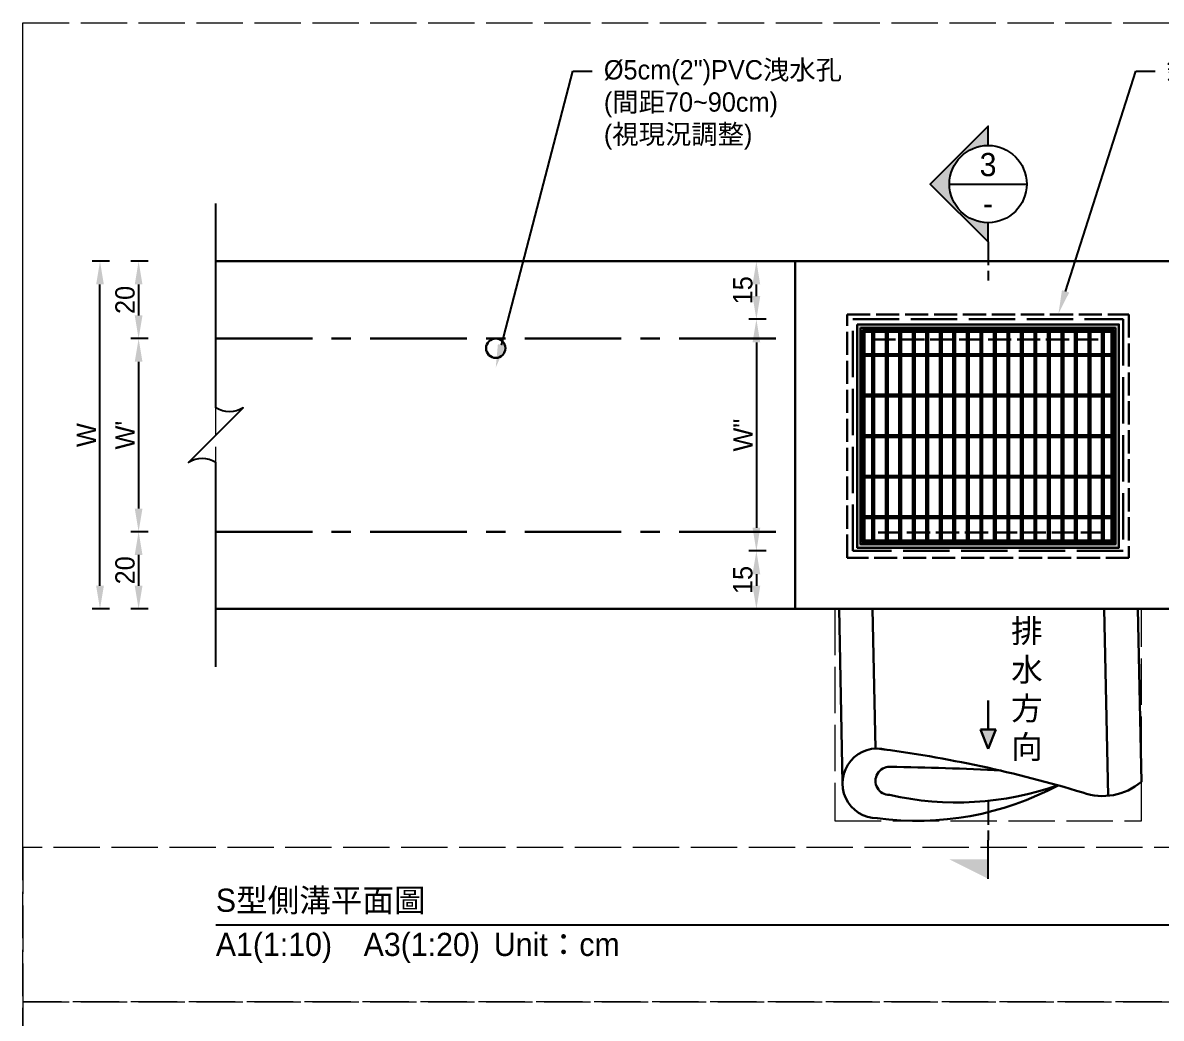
# Model space of a CAD drawing. Extents: x -6810 to 5075, y -2187 to 1200.
# Drawn here: x -2790 to -2495.2, y -914.7 to -657 of the extents above; entities that cross this region are included whole.
import ezdxf
from ezdxf import colors
from ezdxf.entities.mleader import LeaderData, LeaderLine
from ezdxf.math import Vec2, Vec3

# ---------------------------------------------------------------- set-up
doc = ezdxf.new("R2010")
doc.units = 0
doc.header["$MEASUREMENT"] = 0
doc.linetypes.add('ACAD_ISO02W100', pattern=[15, 12, -3])
doc.linetypes.add('CENTERX2', pattern=[4, 2.5, -0.5, 0.5, -0.5])
doc.layers.add('一、4.基本-隱藏', color=9, linetype='ACAD_ISO02W100', lineweight=20, plot=False)
doc.layers.add('三、1.文字-說明文字', color=2, linetype='Continuous')
doc.layers.add('三、3.文字-註解文字', color=2, linetype='Continuous')
for name, color, linetype, lineweight in [('二、2.繪圖-施作項目', 181, 'Continuous', 30), ('二、3.繪圖-排水流向', 170, 'Continuous', 30), ('二、6.繪圖-其他施作項目', 35, 'Continuous', 30)]:
    doc.layers.add(name, color=color, linetype=linetype, lineweight=lineweight)
doc.styles.add('次圖名(詳圖)', font='MS PGothic.ttf', dxfattribs={"height": 6})
doc.styles.add('註解文字(詳圖)', font='MS PGothic.ttf', dxfattribs={"height": 5})
doc.dimstyles.new('註解文字(詳圖)', dxfattribs={"dimtxt": 5, "dimasz": 6, "dimexe": 2, "dimexo": 5, "dimgap": 1, "dimtad": 2, "dimzin": 0, "dimdsep": 46, "dimtxsty": '註解文字(詳圖)', "dimcen": 0.1, "dimclrd": 144, "dimclre": 144, "dimclrt": 256, "dimadec": 0, "dimazin": 0, "dimtfac": 1, "dimtofl": 0, "dimtmove": 0, "dimatfit": 3, "dimfxlon": 1, "dimtolj": 1, "dimtzin": 0, "dimlwd": -1, "dimlwe": -1, "dimarcsym": 1})
pattern_1 = [(45, (-3860.3608, -555.3457), (-2.65165, 2.65165), []), (45, (-3859.477, -555.3457), (-2.65165, 2.65165), []), (45, (-3858.593, -555.3457), (-2.65165, 2.65165), []), (45, (-3857.709, -555.3457), (-2.65165, 2.65165), [])]

# ---------------------------------------------------------------- blocks, each defined once
blk = doc.blocks.new('*D320')
at = {"layer": 'Defpoints', "color": 0, "transparency": 16777216}
for p in [(-2740, -718.75), (-2760, -738.75), (-2740, -738.75)]:
    blk.add_point(p, dxfattribs=at)
at = {"layer": '三、3.文字-註解文字', "color": 144, "transparency": 16777216}
for p, q in [((-2757.5, -718.75), (-2762, -718.75)), ((-2760, -724.75), (-2760, -732.75)), ((-2757.5, -738.75), (-2762, -738.75))]:
    blk.add_line(p, q, dxfattribs=at)
for points in [[(-2761, -724.75), (-2759, -724.75), (-2760, -718.75)], [(-2761, -732.75), (-2759, -732.75), (-2760, -738.75)]]:
    blk.add_solid(points, dxfattribs=at)
at = {"layer": '三、3.文字-註解文字', "transparency": 16777216, "insert": (-2763.5, -728.75), "char_height": 5, "attachment_point": 5, "rotation": 90, "style": '註解文字(詳圖)'}
blk.add_mtext('\\A1;20', dxfattribs=at)
blk = doc.blocks.new('*D321')
at = {"layer": 'Defpoints', "color": 0, "transparency": 16777216}
for p in [(-2740, -738.75), (-2760, -788.75), (-2740, -788.75)]:
    blk.add_point(p, dxfattribs=at)
at = {"layer": '三、3.文字-註解文字', "color": 144, "transparency": 16777216}
for p, q in [((-2757.5, -738.75), (-2762, -738.75)), ((-2760, -744.75), (-2760, -782.75)), ((-2757.5, -788.75), (-2762, -788.75))]:
    blk.add_line(p, q, dxfattribs=at)
for points in [[(-2761, -744.75), (-2759, -744.75), (-2760, -738.75)], [(-2761, -782.75), (-2759, -782.75), (-2760, -788.75)]]:
    blk.add_solid(points, dxfattribs=at)
at = {"layer": '三、3.文字-註解文字', "transparency": 16777216, "insert": (-2763.5, -763.75), "char_height": 5, "attachment_point": 5, "rotation": 90, "style": '註解文字(詳圖)'}
blk.add_mtext("\\A1;W'", dxfattribs=at)
blk = doc.blocks.new('*D322')
at = {"layer": 'Defpoints', "color": 0, "transparency": 16777216}
for p in [(-2740, -788.75), (-2760, -808.75), (-2740, -808.75)]:
    blk.add_point(p, dxfattribs=at)
at = {"layer": '三、3.文字-註解文字', "color": 144, "transparency": 16777216}
for p, q in [((-2757.5, -788.75), (-2762, -788.75)), ((-2760, -794.75), (-2760, -802.75)), ((-2757.5, -808.75), (-2762, -808.75))]:
    blk.add_line(p, q, dxfattribs=at)
for points in [[(-2761, -794.75), (-2759, -794.75), (-2760, -788.75)], [(-2761, -802.75), (-2759, -802.75), (-2760, -808.75)]]:
    blk.add_solid(points, dxfattribs=at)
at = {"layer": '三、3.文字-註解文字', "transparency": 16777216, "insert": (-2763.5, -798.75), "char_height": 5, "attachment_point": 5, "rotation": 90, "style": '註解文字(詳圖)'}
blk.add_mtext('\\A1;20', dxfattribs=at)
blk = doc.blocks.new('排水流向')
at = {"layer": '二、3.繪圖-排水流向'}
h = blk.add_hatch(color=256, dxfattribs=at)
h.dxf.hatch_style = 1
h.paths.add_polyline_path([(0, 1), (0, -1), (2.5, 0)])
for points in [[(-3.75, 0), (0, 0)], [(0, 1), (0, -1)], [(2.5, 0), (0, 1)], [(2.5, 0), (0, -1)]]:
    blk.add_lwpolyline(points, dxfattribs=at)
blk = doc.blocks.new('*D323')
at = {"layer": 'Defpoints', "color": 0, "ltscale": 0.25, "transparency": 16777216}
for p in [(-2770, -718.75), (-2740, -718.75), (-2740, -808.75)]:
    blk.add_point(p, dxfattribs=at)
at = {"layer": '三、3.文字-註解文字', "color": 144, "ltscale": 0.25, "transparency": 16777216}
for p, q in [((-2767.5, -718.75), (-2772, -718.75)), ((-2770, -802.75), (-2770, -724.75)), ((-2767.5, -808.75), (-2772, -808.75))]:
    blk.add_line(p, q, dxfattribs=at)
for points in [[(-2771, -724.75), (-2769, -724.75), (-2770, -718.75)], [(-2771, -802.75), (-2769, -802.75), (-2770, -808.75)]]:
    blk.add_solid(points, dxfattribs=at)
at = {"layer": '三、3.文字-註解文字', "ltscale": 0.25, "transparency": 16777216, "insert": (-2773.5, -763.75), "char_height": 5, "attachment_point": 5, "rotation": 90, "style": '註解文字(詳圖)'}
blk.add_mtext('\\A1;W', dxfattribs=at)
blk = doc.blocks.new('*D324')
at = {"layer": 'Defpoints', "color": 0, "ltscale": 0.25, "transparency": 16777216}
for p in [(-2600, -718.75), (-2575, -718.75), (-2575, -733.75)]:
    blk.add_point(p, dxfattribs=at)
at = {"layer": '三、3.文字-註解文字', "color": 144, "ltscale": 0.25, "transparency": 16777216}
for p, q in [((-2597.5, -718.75), (-2602, -718.75)), ((-2600, -727.75), (-2600, -724.75)), ((-2597.5, -733.75), (-2602, -733.75))]:
    blk.add_line(p, q, dxfattribs=at)
for points in [[(-2601, -724.75), (-2599, -724.75), (-2600, -718.75)], [(-2601, -727.75), (-2599, -727.75), (-2600, -733.75)]]:
    blk.add_solid(points, dxfattribs=at)
at = {"layer": '三、3.文字-註解文字', "ltscale": 0.25, "transparency": 16777216, "insert": (-2603.5, -726.25), "char_height": 5, "attachment_point": 5, "rotation": 90, "style": '註解文字(詳圖)'}
blk.add_mtext('\\A1;15', dxfattribs=at)
blk = doc.blocks.new('*D325')
at = {"layer": 'Defpoints', "color": 0, "ltscale": 0.25, "transparency": 16777216}
for p in [(-2575, -733.75), (-2600, -793.75), (-2575, -793.75)]:
    blk.add_point(p, dxfattribs=at)
at = {"layer": '三、3.文字-註解文字', "color": 144, "ltscale": 0.25, "transparency": 16777216}
for p, q in [((-2597.5, -733.75), (-2602, -733.75)), ((-2600, -739.75), (-2600, -787.75)), ((-2597.5, -793.75), (-2602, -793.75))]:
    blk.add_line(p, q, dxfattribs=at)
for points in [[(-2601, -739.75), (-2599, -739.75), (-2600, -733.75)], [(-2601, -787.75), (-2599, -787.75), (-2600, -793.75)]]:
    blk.add_solid(points, dxfattribs=at)
at = {"layer": '三、3.文字-註解文字', "ltscale": 0.25, "transparency": 16777216, "insert": (-2603.5, -763.75), "char_height": 5, "attachment_point": 5, "rotation": 90, "style": '註解文字(詳圖)'}
blk.add_mtext('\\A1;W"', dxfattribs=at)
blk = doc.blocks.new('*D326')
at = {"layer": 'Defpoints', "color": 0, "ltscale": 0.25, "transparency": 16777216}
for p in [(-2575, -793.75), (-2600, -808.75), (-2575, -808.75)]:
    blk.add_point(p, dxfattribs=at)
at = {"layer": '三、3.文字-註解文字', "color": 144, "ltscale": 0.25, "transparency": 16777216}
for p, q in [((-2597.5, -793.75), (-2602, -793.75)), ((-2600, -799.75), (-2600, -802.75)), ((-2597.5, -808.75), (-2602, -808.75))]:
    blk.add_line(p, q, dxfattribs=at)
for points in [[(-2601, -799.75), (-2599, -799.75), (-2600, -793.75)], [(-2601, -802.75), (-2599, -802.75), (-2600, -808.75)]]:
    blk.add_solid(points, dxfattribs=at)
at = {"layer": '三、3.文字-註解文字', "ltscale": 0.25, "transparency": 16777216, "insert": (-2603.5, -801.25), "char_height": 5, "attachment_point": 5, "rotation": 90, "style": '註解文字(詳圖)'}
blk.add_mtext('\\A1;15', dxfattribs=at)

msp = doc.modelspace()

# ---------------------------------------------------------------- hatches: boundary and pattern name
at = {"layer": '三、3.文字-註解文字'}
h = msp.add_hatch(color=256, dxfattribs=at)
h.dxf.hatch_style = 1
h.paths.add_polyline_path([(-2540, -683.75), (-2555, -698.75), (-2540, -713.75), (-2540, -708.75, -0.4142136), (-2550, -698.75, -0.4142136), (-2540, -688.75)])
h = msp.add_hatch(color=256, dxfattribs=at)
h.dxf.hatch_style = 1
h.paths.add_polyline_path([(-2550, -873.602), (-2540, -878.602), (-2540, -873.602)])
at = {"layer": '二、6.繪圖-其他施作項目'}
h = msp.add_hatch(color=256, dxfattribs=at)
h.dxf.hatch_style = 1
h.paths.add_polyline_path([(-2573.9, -792.9), (-2506.1, -792.9), (-2506.1, -735.1), (-2573.9, -735.1)])
h.paths.add_polyline_path([(-2573, -736), (-2507, -736), (-2507, -792), (-2573, -792)], flags=16)
h = msp.add_hatch(dxfattribs=at)
h.set_pattern_fill('ANSI34', color=256, scale=5)
h.set_pattern_definition(pattern_1)
h.paths.add_polyline_path([(-2508, -742.75), (-2572, -742.75), (-2572, -743.25), (-2508, -743.25)])
h = msp.add_hatch(dxfattribs=at)
h.set_pattern_fill('ANSI34', color=256, scale=5)
h.set_pattern_definition(pattern_1)
h.paths.add_polyline_path([(-2508, -753.25), (-2572, -753.25), (-2572, -753.75), (-2508, -753.75)])
h = msp.add_hatch(dxfattribs=at)
h.set_pattern_fill('ANSI34', color=256, scale=5)
h.set_pattern_definition(pattern_1)
h.paths.add_polyline_path([(-2508, -763.75), (-2572, -763.75), (-2572, -764.25), (-2508, -764.25)])
h = msp.add_hatch(dxfattribs=at)
h.set_pattern_fill('ANSI34', color=256, scale=5)
h.set_pattern_definition(pattern_1)
h.paths.add_polyline_path([(-2508, -774.25), (-2572, -774.25), (-2572, -774.75), (-2508, -774.75)])
h = msp.add_hatch(dxfattribs=at)
h.set_pattern_fill('ANSI34', color=256, scale=5)
h.set_pattern_definition(pattern_1)
h.paths.add_polyline_path([(-2508, -784.75), (-2572, -784.75), (-2572, -785.25), (-2508, -785.25)])

# ---------------------------------------------------------------- linework, layer by layer
at = {"layer": '一、4.基本-隱藏'}
for points in [[(-2790, -657), (-2010, -657), (-2010, -1164), (-2790, -1164)], [(-2790, -657), (-2290, -657), (-2290, -870.5), (-2790, -870.5)], [(-2740, -718.75), (-2590, -718.75), (-2590, -808.75), (-2740, -808.75)], [(-2579.698, -808.75), (-2579.698, -863.602), (-2500.302, -863.602), (-2500.302, -808.75)], [(-2290, -870.5), (-2790, -870.5), (-2790, -910.5), (-2290, -910.5)], [(-2390, -910.5), (-2790, -910.5), (-2790, -1124), (-2390, -1124)]]:
    msp.add_lwpolyline(points, close=True, dxfattribs=at)
at = {"layer": '三、3.文字-註解文字'}
for points in [[(-2540, -688.75), (-2540, -683.75), (-2555, -698.75), (-2540, -713.75), (-2540, -708.75)], [(-2550, -698.75), (-2530, -698.75)], [(-2540, -878.602), (-2540, -868.602)], [(-2740, -890.5), (-2340, -890.5)]]:
    msp.add_lwpolyline(points, dxfattribs=at)
msp.add_lwpolyline([(-2740, -823.75), (-2740, -770.821, 0.2828427), (-2747.071, -770.821), (-2732.929, -756.679, -0.2828427), (-2740, -756.679), (-2740, -703.75)], format="xyb", dxfattribs=at)
at = {"layer": '三、3.文字-註解文字', "linetype": 'ACAD_ISO02W100', "ltscale": 0.5}
for points in [[(-2540, -713.75), (-2540, -723.75)], [(-2540, -858.602), (-2540, -868.602)]]:
    msp.add_lwpolyline(points, dxfattribs=at)
at = {"layer": '三、3.文字-註解文字'}
msp.add_circle((-2540, -698.75), 10, dxfattribs=at)
at = {"layer": '二、2.繪圖-施作項目'}
msp.add_lwpolyline([(-2590, -718.75), (-2490, -718.75), (-2490, -808.75), (-2590, -808.75)], close=True, dxfattribs=at)
at = {"layer": '二、2.繪圖-施作項目', "linetype": 'ACAD_ISO02W100'}
msp.add_lwpolyline([(-2575, -733.75), (-2505, -733.75), (-2505, -793.75), (-2575, -793.75)], close=True, dxfattribs=at)
at = {"layer": '二、6.繪圖-其他施作項目'}
for points in [[(-2740, -718.75), (-2590, -718.75)], [(-2572.5, -736.5), (-2507.5, -736.5)], [(-2572.5, -736.5), (-2572.5, -791.5)], [(-2572, -736.5), (-2572, -791.5)], [(-2572, -737), (-2508, -737)], [(-2570, -737), (-2570, -742.75)], [(-2569.5, -737), (-2569.5, -742.75)], [(-2566.5, -737), (-2566.5, -742.75)], [(-2566, -737), (-2566, -742.75)], [(-2563, -737), (-2563, -742.75)], [(-2562.5, -737), (-2562.5, -742.75)], [(-2559.5, -737), (-2559.5, -742.75)], [(-2559, -737), (-2559, -742.75)], [(-2556, -737), (-2556, -742.75)], [(-2555.5, -737), (-2555.5, -742.75)], [(-2552.5, -737), (-2552.5, -742.75)], [(-2552, -737), (-2552, -742.75)], [(-2549, -737), (-2549, -742.75)], [(-2548.5, -737), (-2548.5, -742.75)], [(-2545.5, -737), (-2545.5, -742.75)], [(-2545, -737), (-2545, -742.75)], [(-2542, -737), (-2542, -742.75)], [(-2541.5, -737), (-2541.5, -742.75)], [(-2538.5, -737), (-2538.5, -742.75)], [(-2538, -737), (-2538, -742.75)], [(-2535, -737), (-2535, -742.75)], [(-2534.5, -737), (-2534.5, -742.75)], [(-2531.5, -737), (-2531.5, -742.75)], [(-2531, -737), (-2531, -742.75)], [(-2528, -737), (-2528, -742.75)], [(-2527.5, -737), (-2527.5, -742.75)], [(-2524.5, -737), (-2524.5, -742.75)], [(-2524, -737), (-2524, -742.75)], [(-2521, -737), (-2521, -742.75)], [(-2520.5, -737), (-2520.5, -742.75)], [(-2517.5, -737), (-2517.5, -742.75)], [(-2517, -737), (-2517, -742.75)], [(-2514, -737), (-2514, -742.75)], [(-2513.5, -737), (-2513.5, -742.75)], [(-2510.5, -737), (-2510.5, -742.75)], [(-2510, -737), (-2510, -742.75)], [(-2508, -736.5), (-2508, -791.5)], [(-2507.5, -736.5), (-2507.5, -791.5)], [(-2572, -742.75), (-2508, -742.75)], [(-2572, -743.25), (-2508, -743.25)], [(-2570, -743.25), (-2570, -753.25)], [(-2569.5, -743.25), (-2569.5, -753.25)], [(-2566.5, -743.25), (-2566.5, -753.25)], [(-2566, -743.25), (-2566, -753.25)], [(-2563, -743.25), (-2563, -753.25)], [(-2562.5, -743.25), (-2562.5, -753.25)], [(-2559.5, -743.25), (-2559.5, -753.25)], [(-2559, -743.25), (-2559, -753.25)], [(-2556, -743.25), (-2556, -753.25)], [(-2555.5, -743.25), (-2555.5, -753.25)], [(-2552.5, -743.25), (-2552.5, -753.25)], [(-2552, -743.25), (-2552, -753.25)], [(-2549, -743.25), (-2549, -753.25)], [(-2548.5, -743.25), (-2548.5, -753.25)], [(-2545.5, -743.25), (-2545.5, -753.25)], [(-2545, -743.25), (-2545, -753.25)], [(-2542, -743.25), (-2542, -753.25)], [(-2541.5, -743.25), (-2541.5, -753.25)], [(-2538.5, -743.25), (-2538.5, -753.25)], [(-2538, -743.25), (-2538, -753.25)], [(-2535, -743.25), (-2535, -753.25)], [(-2534.5, -743.25), (-2534.5, -753.25)], [(-2531.5, -743.25), (-2531.5, -753.25)], [(-2531, -743.25), (-2531, -753.25)], [(-2528, -743.25), (-2528, -753.25)], [(-2527.5, -743.25), (-2527.5, -753.25)], [(-2524.5, -743.25), (-2524.5, -753.25)], [(-2524, -743.25), (-2524, -753.25)], [(-2521, -743.25), (-2521, -753.25)], [(-2520.5, -743.25), (-2520.5, -753.25)], [(-2517.5, -743.25), (-2517.5, -753.25)], [(-2517, -743.25), (-2517, -753.25)], [(-2514, -743.25), (-2514, -753.25)], [(-2513.5, -743.25), (-2513.5, -753.25)], [(-2510.5, -743.25), (-2510.5, -753.25)], [(-2510, -743.25), (-2510, -753.25)], [(-2572, -753.25), (-2508, -753.25)], [(-2572, -753.75), (-2508, -753.75)], [(-2570, -753.75), (-2570, -763.75)], [(-2569.5, -753.75), (-2569.5, -763.75)], [(-2566.5, -753.75), (-2566.5, -763.75)], [(-2566, -753.75), (-2566, -763.75)], [(-2563, -753.75), (-2563, -763.75)], [(-2562.5, -753.75), (-2562.5, -763.75)], [(-2559.5, -753.75), (-2559.5, -763.75)], [(-2559, -753.75), (-2559, -763.75)], [(-2556, -753.75), (-2556, -763.75)], [(-2555.5, -753.75), (-2555.5, -763.75)], [(-2552.5, -753.75), (-2552.5, -763.75)], [(-2552, -753.75), (-2552, -763.75)], [(-2549, -753.75), (-2549, -763.75)], [(-2548.5, -753.75), (-2548.5, -763.75)], [(-2545.5, -753.75), (-2545.5, -763.75)], [(-2545, -753.75), (-2545, -763.75)], [(-2542, -753.75), (-2542, -763.75)], [(-2541.5, -753.75), (-2541.5, -763.75)], [(-2538.5, -753.75), (-2538.5, -763.75)], [(-2538, -753.75), (-2538, -763.75)], [(-2535, -753.75), (-2535, -763.75)], [(-2534.5, -753.75), (-2534.5, -763.75)], [(-2531.5, -753.75), (-2531.5, -763.75)], [(-2531, -753.75), (-2531, -763.75)], [(-2528, -753.75), (-2528, -763.75)], [(-2527.5, -753.75), (-2527.5, -763.75)], [(-2524.5, -753.75), (-2524.5, -763.75)], [(-2524, -753.75), (-2524, -763.75)], [(-2521, -753.75), (-2521, -763.75)], [(-2520.5, -753.75), (-2520.5, -763.75)], [(-2517.5, -753.75), (-2517.5, -763.75)], [(-2517, -753.75), (-2517, -763.75)], [(-2514, -753.75), (-2514, -763.75)], [(-2513.5, -753.75), (-2513.5, -763.75)], [(-2510.5, -753.75), (-2510.5, -763.75)], [(-2510, -753.75), (-2510, -763.75)], [(-2572, -763.75), (-2508, -763.75)], [(-2572, -764.25), (-2508, -764.25)], [(-2570, -764.25), (-2570, -774.25)], [(-2569.5, -764.25), (-2569.5, -774.25)], [(-2566.5, -764.25), (-2566.5, -774.25)], [(-2566, -764.25), (-2566, -774.25)], [(-2563, -764.25), (-2563, -774.25)], [(-2562.5, -764.25), (-2562.5, -774.25)], [(-2559.5, -764.25), (-2559.5, -774.25)], [(-2559, -764.25), (-2559, -774.25)], [(-2556, -764.25), (-2556, -774.25)], [(-2555.5, -764.25), (-2555.5, -774.25)], [(-2552.5, -764.25), (-2552.5, -774.25)], [(-2552, -764.25), (-2552, -774.25)], [(-2549, -764.25), (-2549, -774.25)], [(-2548.5, -764.25), (-2548.5, -774.25)], [(-2545.5, -764.25), (-2545.5, -774.25)], [(-2545, -764.25), (-2545, -774.25)], [(-2542, -764.25), (-2542, -774.25)], [(-2541.5, -764.25), (-2541.5, -774.25)], [(-2538.5, -764.25), (-2538.5, -774.25)], [(-2538, -764.25), (-2538, -774.25)], [(-2535, -764.25), (-2535, -774.25)], [(-2534.5, -764.25), (-2534.5, -774.25)], [(-2531.5, -764.25), (-2531.5, -774.25)], [(-2531, -764.25), (-2531, -774.25)], [(-2528, -764.25), (-2528, -774.25)], [(-2527.5, -764.25), (-2527.5, -774.25)], [(-2524.5, -764.25), (-2524.5, -774.25)], [(-2524, -764.25), (-2524, -774.25)], [(-2521, -764.25), (-2521, -774.25)], [(-2520.5, -764.25), (-2520.5, -774.25)], [(-2517.5, -764.25), (-2517.5, -774.25)], [(-2517, -764.25), (-2517, -774.25)], [(-2514, -764.25), (-2514, -774.25)], [(-2513.5, -764.25), (-2513.5, -774.25)], [(-2510.5, -764.25), (-2510.5, -774.25)], [(-2510, -764.25), (-2510, -774.25)], [(-2572, -774.25), (-2508, -774.25)], [(-2572, -774.75), (-2508, -774.75)], [(-2570, -774.75), (-2570, -784.75)], [(-2569.5, -774.75), (-2569.5, -784.75)], [(-2566.5, -774.75), (-2566.5, -784.75)], [(-2566, -774.75), (-2566, -784.75)], [(-2563, -774.75), (-2563, -784.75)], [(-2562.5, -774.75), (-2562.5, -784.75)], [(-2559.5, -774.75), (-2559.5, -784.75)], [(-2559, -774.75), (-2559, -784.75)], [(-2556, -774.75), (-2556, -784.75)], [(-2555.5, -774.75), (-2555.5, -784.75)], [(-2552.5, -774.75), (-2552.5, -784.75)], [(-2552, -774.75), (-2552, -784.75)], [(-2549, -774.75), (-2549, -784.75)], [(-2548.5, -774.75), (-2548.5, -784.75)], [(-2545.5, -774.75), (-2545.5, -784.75)], [(-2545, -774.75), (-2545, -784.75)], [(-2542, -774.75), (-2542, -784.75)], [(-2541.5, -774.75), (-2541.5, -784.75)], [(-2538.5, -774.75), (-2538.5, -784.75)], [(-2538, -774.75), (-2538, -784.75)], [(-2535, -774.75), (-2535, -784.75)], [(-2534.5, -774.75), (-2534.5, -784.75)], [(-2531.5, -774.75), (-2531.5, -784.75)], [(-2531, -774.75), (-2531, -784.75)], [(-2528, -774.75), (-2528, -784.75)], [(-2527.5, -774.75), (-2527.5, -784.75)], [(-2524.5, -774.75), (-2524.5, -784.75)], [(-2524, -774.75), (-2524, -784.75)], [(-2521, -774.75), (-2521, -784.75)], [(-2520.5, -774.75), (-2520.5, -784.75)], [(-2517.5, -774.75), (-2517.5, -784.75)], [(-2517, -774.75), (-2517, -784.75)], [(-2514, -774.75), (-2514, -784.75)], [(-2513.5, -774.75), (-2513.5, -784.75)], [(-2510.5, -774.75), (-2510.5, -784.75)], [(-2510, -774.75), (-2510, -784.75)], [(-2572, -784.75), (-2508, -784.75)], [(-2572, -785.25), (-2508, -785.25)], [(-2570, -785.25), (-2570, -791)], [(-2569.5, -785.25), (-2569.5, -791)], [(-2566.5, -785.25), (-2566.5, -791)], [(-2566, -785.25), (-2566, -791)], [(-2563, -785.25), (-2563, -791)], [(-2562.5, -785.25), (-2562.5, -791)], [(-2559.5, -785.25), (-2559.5, -791)], [(-2559, -785.25), (-2559, -791)], [(-2556, -785.25), (-2556, -791)], [(-2555.5, -785.25), (-2555.5, -791)], [(-2552.5, -785.25), (-2552.5, -791)], [(-2552, -785.25), (-2552, -791)], [(-2549, -785.25), (-2549, -791)], [(-2548.5, -785.25), (-2548.5, -791)], [(-2545.5, -785.25), (-2545.5, -791)], [(-2545, -785.25), (-2545, -791)], [(-2542, -785.25), (-2542, -791)], [(-2541.5, -785.25), (-2541.5, -791)], [(-2538.5, -785.25), (-2538.5, -791)], [(-2538, -785.25), (-2538, -791)], [(-2535, -785.25), (-2535, -791)], [(-2534.5, -785.25), (-2534.5, -791)], [(-2531.5, -785.25), (-2531.5, -791)], [(-2531, -785.25), (-2531, -791)], [(-2528, -785.25), (-2528, -791)], [(-2527.5, -785.25), (-2527.5, -791)], [(-2524.5, -785.25), (-2524.5, -791)], [(-2524, -785.25), (-2524, -791)], [(-2521, -785.25), (-2521, -791)], [(-2520.5, -785.25), (-2520.5, -791)], [(-2517.5, -785.25), (-2517.5, -791)], [(-2517, -785.25), (-2517, -791)], [(-2514, -785.25), (-2514, -791)], [(-2513.5, -785.25), (-2513.5, -791)], [(-2510.5, -785.25), (-2510.5, -791)], [(-2510, -785.25), (-2510, -791)], [(-2572.5, -791.5), (-2507.5, -791.5)], [(-2572, -791), (-2508, -791)], [(-2740, -808.75), (-2590, -808.75)], [(-2577.698, -853.898), (-2578.601, -808.75)], [(-2569.176, -844.896), (-2569.899, -808.75)], [(-2508.919, -857.126), (-2509.887, -808.75)], [(-2500.302, -853.516), (-2501.192, -808.75)]]:
    msp.add_lwpolyline(points, dxfattribs=at)
at = {"layer": '二、6.繪圖-其他施作項目', "linetype": 'ACAD_ISO02W100', "ltscale": 0.5}
for points in [[(-2576.5, -732.5), (-2503.5, -732.5), (-2503.5, -795.5), (-2576.5, -795.5)], [(-2570, -739), (-2510, -739), (-2510, -789), (-2570, -789)]]:
    msp.add_lwpolyline(points, close=True, dxfattribs=at)
at = {"layer": '二、6.繪圖-其他施作項目'}
for points in [[(-2573.9, -735.1), (-2506.1, -735.1), (-2506.1, -792.9), (-2573.9, -792.9)], [(-2573, -736), (-2507, -736), (-2507, -792), (-2573, -792)], [(-2572.5, -736.5), (-2507.5, -736.5), (-2507.5, -791.5), (-2572.5, -791.5)]]:
    msp.add_lwpolyline(points, close=True, dxfattribs=at)
at = {"layer": '二、6.繪圖-其他施作項目', "linetype": 'CENTERX2', "ltscale": 10}
for points in [[(-2740, -738.75), (-2590, -738.75)], [(-2740, -788.75), (-2590, -788.75)]]:
    msp.add_lwpolyline(points, dxfattribs=at)
at = {"layer": '二、6.繪圖-其他施作項目'}
for points in [[(-2521.863, -854.42, -0.1578495), (-2568.682, -862.913, -1.1409026), (-2566.339, -845.192)], [(-2568.682, -844.882, -0.0416835), (-2515.467, -856.289, 0.2681724), (-2500.302, -853.516, 0.2681724)], [(-2521.802, -854.387, -0.1399452), (-2565.514, -856.918, -1.0112817), (-2565.433, -849.646, -0.0106152), (-2536.584, -850.584)]]:
    msp.add_lwpolyline(points, format="xyb", dxfattribs=at)
msp.add_circle((-2667.5, -741.25), 2.5, dxfattribs=at)

# ---------------------------------------------------------------- block references
at = {"xscale": 2, "yscale": 2, "zscale": 2, "rotation": 270}
msp.add_blockref('排水流向', (-2540, -839.926), dxfattribs=at)

# ---------------------------------------------------------------- texts
at = {"layer": '三、1.文字-說明文字', "insert": (-2529.928, -829.802), "char_height": 6, "attachment_point": 5, "style": '註解文字(詳圖)'}
msp.add_mtext_dynamic_manual_height_columns('{\\fMS PGothic|b0|i0|c128|p34;排水方向}', width=6, gutter_width=30, heights=[0], dxfattribs=at)
at = {"layer": '三、3.文字-註解文字', "char_height": 6}
for s, width, gutter_width, insert, attachment_point, style in [('3', 6.60394, 25, (-2540, -693.75), 5, '註解文字(詳圖)'), ('-', 6.60394, 25, (-2540, -703.75), 5, '註解文字(詳圖)'), ('S{\\fMS PGothic|b0|i0|c128|p34;型側溝平面圖}', 131.94411, 15, (-2740, -884.5), 4, '次圖名(詳圖)'), ('A1(1:10)\u3000A3(1:20){\\fMS PGothic|b0|i0|c128|p34;^IUnit：cm}', 136.03259, 15, (-2740, -896.5), 4, '次圖名(詳圖)')]:
    msp.add_mtext_dynamic_manual_height_columns(s, width=width, gutter_width=gutter_width, heights=[0], dxfattribs=dict(at, insert=insert, attachment_point=attachment_point, style=style))

# ---------------------------------------------------------------- dimensions: what is measured, and where the dimension line sits
at = {"layer": '三、3.文字-註解文字', "ltscale": 0.25}
for base, p1, p2, text, picture, middle in [((-2770, -718.75), (-2740, -808.75), (-2740, -718.75), 'W', '*D323', (-2773.5, -763.75)), ((-2600, -718.75), (-2575, -733.75), (-2575, -718.75), '15', '*D324', (-2603.5, -726.25)), ((-2600, -793.75), (-2575, -733.75), (-2575, -793.75), 'W"', '*D325', (-2603.5, -763.75)), ((-2600, -808.75), (-2575, -793.75), (-2575, -808.75), '15', '*D326', (-2603.5, -801.25))]:
    dim = msp.add_linear_dim(base=base, p1=p1, p2=p2, angle=90, text=text, dimstyle='註解文字(詳圖)', dxfattribs=at)
    dim.commit()
    dim.dimension.update_dxf_attribs({"geometry": picture, "text_midpoint": middle})
at = {"layer": '三、3.文字-註解文字'}
for base, p1, p2, text, picture, middle in [((-2760, -738.75), (-2740, -718.75), (-2740, -738.75), '20', '*D320', (-2763.5, -728.75)), ((-2760, -788.75), (-2740, -738.75), (-2740, -788.75), "W'", '*D321', (-2763.5, -763.75)), ((-2760, -808.75), (-2740, -788.75), (-2740, -808.75), '20', '*D322', (-2763.5, -798.75))]:
    dim = msp.add_linear_dim(base=base, p1=p1, p2=p2, angle=90, text=text, dimstyle='註解文字(詳圖)', dxfattribs=at)
    dim.commit()
    dim.dimension.update_dxf_attribs({"geometry": picture, "text_midpoint": middle})

# ---------------------------------------------------------------- leaders
ml = msp.add_multileader_mtext('Standard', dxfattribs=at)
ml.set_content('{\\fMS PGothic|b0|i0|c128|p34;%%C5cm(2")PVC洩水孔}\\P{\\fMS PGothic|b0|i0|c128|p34;(間距70~90cm)\\P(視現況調整)}', color=256, style='註解文字(詳圖)')
ml.set_leader_properties(color=144, linetype='ByLayer', lineweight=-1)
ml.build(insert=Vec2(0, 0))
ml.multileader.update_dxf_attribs({"dogleg_length": 5, "arrow_head_size": 6})
ctx = ml.context
ctx.base_point, ctx.char_height, ctx.arrow_head_size, ctx.landing_gap_size, ctx.plane_origin = Vec3(-2642.5, -669.5), 5, 6, 3, Vec3(-2667.5, -757)
notes = []
notes.append((ctx, [(0, (1, 1, 0), (-2647.5, -669.5), (1, 0), 5, [(0, [(-2667.5, -746.25)], 0, [])])]))
ctx.mtext.insert, ctx.mtext.flow_direction = Vec3(-2639.5, -666.673), 5
ml = msp.add_multileader_mtext('Standard', dxfattribs=at)
ml.set_content('鍍鋅格柵框蓋詳', color=256, style='註解文字(詳圖)')
ml.set_leader_properties(color=144, linetype='ByLayer', lineweight=-1)
ml.build(insert=Vec2(0, 0))
ml.multileader.update_dxf_attribs({"dogleg_length": 5, "arrow_head_size": 6})
ctx = ml.context
ctx.base_point, ctx.char_height, ctx.arrow_head_size, ctx.landing_gap_size, ctx.plane_origin = Vec3(-2496.75, -669.5), 5, 6, 3, Vec3(-2521.75, -743)
notes.append((ctx, [(0, (1, 1, 0), (-2501.75, -669.5), (1, 0), 5, [(0, [(-2521.75, -732.25)], 0, [])])]))
ctx.mtext.insert, ctx.mtext.flow_direction = Vec3(-2493.75, -666.645), 5
for ctx, leaders in notes:
    for number, flags, end, landing, length, lines in leaders:
        leader = LeaderData()
        leader.index, (leader.has_last_leader_line, leader.has_dogleg_vector, leader.attachment_direction) = number, flags
        leader.last_leader_point, leader.dogleg_vector, leader.dogleg_length = Vec3(end), Vec3(landing), length
        for number, points, colour, breaks in lines:
            line = LeaderLine()
            line.index, line.vertices, line.color, line.breaks = number, Vec3.list(points), colors.encode_raw_color(colour), breaks
            leader.lines.append(line)
        ctx.leaders.append(leader)

doc.saveas('drawing.dxf')
